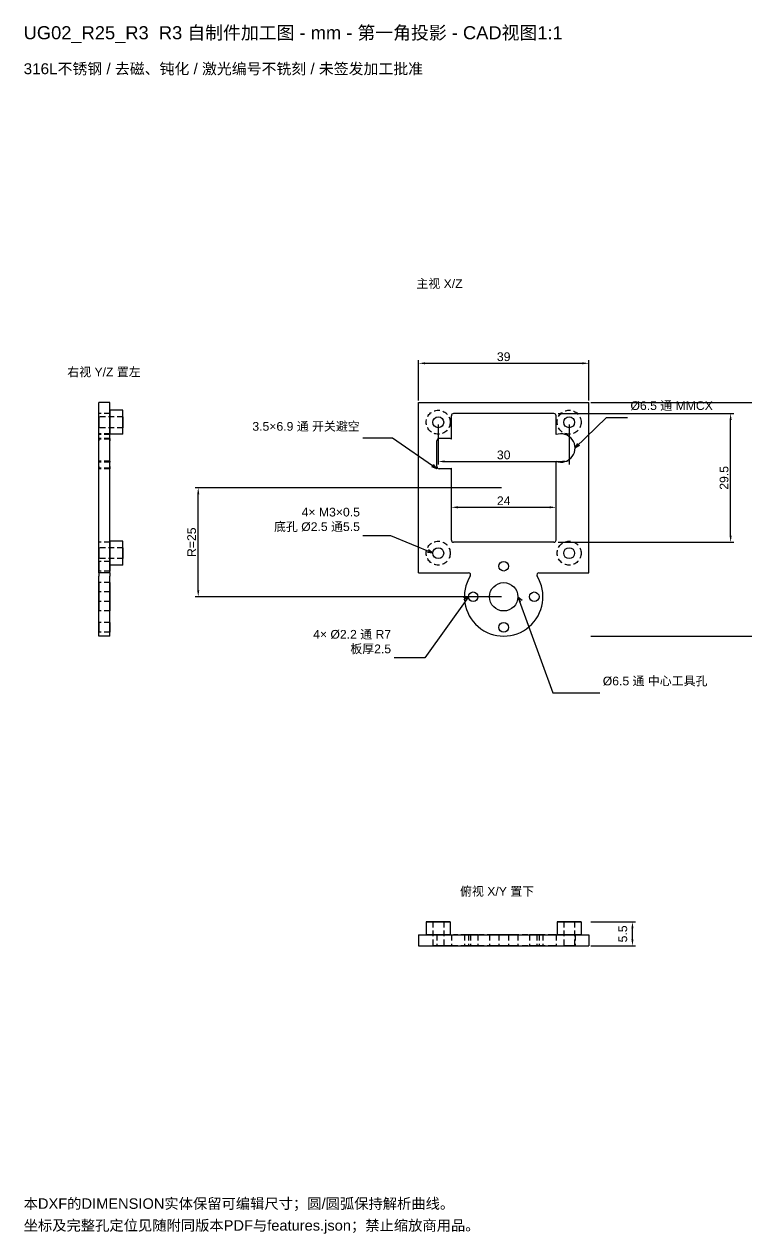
# Model space of a CAD drawing. Header units: millimetres. Extents: x 15 to 293, y 11 to 288.
# Drawn here: x 15.1 to 180.5, y 11.3 to 288.5 of the extents above; entities that cross this region are included whole.
import ezdxf

# ---------------------------------------------------------------- set-up
doc = ezdxf.new("R2010")
doc.units = ezdxf.units.MM
doc.linetypes.add('DASHED_SMALL', pattern=[2, 1.3, -0.7])
for name, color, linetype in [('ANNOTATIONS', 7, 'Continuous'), ('DIMENSIONS', 3, 'Continuous'), ('HIDDEN', 8, 'DASHED_SMALL'), ('VISIBLE', 7, 'Continuous')]:
    doc.layers.add(name, color=color, linetype=linetype)
doc.styles.add('ZZLAB_UNICODE', font='Arial Unicode.ttf')
doc.dimstyles.new('ZZLAB_MM', dxfattribs={"dimtxt": 2, "dimasz": 1.5, "dimexe": 0.7, "dimexo": 0.5, "dimgap": 0.5, "dimtad": 1, "dimdec": 5, "dimtxsty": 'ZZLAB_UNICODE', "dimcen": 2.5, "dimclrd": 3, "dimclre": 3, "dimclrt": 7, "dimazin": 3, "dimtfac": 1, "dimtmove": 0, "dimatfit": 3})

# ---------------------------------------------------------------- blocks, each defined once
blk = doc.blocks.new('_CLOSEDFILLED')
at = {"color": 0, "linetype": 'BYBLOCK'}
blk.add_solid([(-1, 0.16), (0, 0), (-1, -0.16)], dxfattribs=at)
blk = doc.blocks.new('*D9')
at = {"color": 3}
for p, q in [((105.5, 202.25), (105.5, 211.45)), ((107, 210.75), (143, 210.75)), ((144.5, 202.25), (144.5, 211.45))]:
    blk.add_line(p, q, dxfattribs=at)
at = {"layer": 'Defpoints'}
for p in [(105.5, 210.75), (105.5, 201.75), (144.5, 201.75)]:
    blk.add_point(p, dxfattribs=at)
at = {"layer": 'DIMENSIONS', "color": 3, "xscale": 1.5, "yscale": 1.5, "rotation": 180}
blk.add_blockref('_CLOSEDFILLED', (105.5, 210.75), dxfattribs=at)
at = {"layer": 'DIMENSIONS', "color": 3, "xscale": 1.5, "yscale": 1.5}
blk.add_blockref('_CLOSEDFILLED', (144.5, 210.75), dxfattribs=at)
at = {"layer": 'DIMENSIONS', "color": 7, "insert": (125, 212.25), "char_height": 2, "attachment_point": 5, "style": 'ZZLAB_UNICODE', "bg_fill": 3, "box_fill_scale": 1.1, "bg_fill_color": 0}
blk.add_mtext('39', dxfattribs=at)
blk = doc.blocks.new('*D10')
at = {"color": 3}
for p, q in [((145, 201.75), (205.7, 201.75)), ((205, 149.75), (205, 200.25)), ((145, 148.25), (205.7, 148.25))]:
    blk.add_line(p, q, dxfattribs=at)
at = {"layer": 'Defpoints'}
for p in [(144.5, 201.75), (144.5, 148.25), (205, 148.25)]:
    blk.add_point(p, dxfattribs=at)
at = {"layer": 'DIMENSIONS', "color": 3, "xscale": 1.5, "yscale": 1.5}
for p, rotation in [((205, 201.75), 90), ((205, 148.25), 270)]:
    blk.add_blockref('_CLOSEDFILLED', p, dxfattribs=dict(at, rotation=rotation))
at = {"layer": 'DIMENSIONS', "color": 7, "insert": (203.5, 175), "char_height": 2, "attachment_point": 5, "rotation": 90, "style": 'ZZLAB_UNICODE', "bg_fill": 3, "box_fill_scale": 1.1, "bg_fill_color": 0}
blk.add_mtext('53.5', dxfattribs=at)
blk = doc.blocks.new('*D11')
at = {"color": 3}
for p, q in [((110, 196.75), (110, 187.55)), ((140, 196.75), (140, 187.55)), ((111.5, 188.25), (138.5, 188.25))]:
    blk.add_line(p, q, dxfattribs=at)
at = {"layer": 'Defpoints'}
for p in [(110, 197.25), (140, 197.25), (110, 188.25)]:
    blk.add_point(p, dxfattribs=at)
at = {"layer": 'DIMENSIONS', "color": 3, "xscale": 1.5, "yscale": 1.5, "rotation": 180}
blk.add_blockref('_CLOSEDFILLED', (110, 188.25), dxfattribs=at)
at = {"layer": 'DIMENSIONS', "color": 3, "xscale": 1.5, "yscale": 1.5}
blk.add_blockref('_CLOSEDFILLED', (140, 188.25), dxfattribs=at)
at = {"layer": 'DIMENSIONS', "color": 7, "insert": (125, 189.75), "char_height": 2, "attachment_point": 5, "style": 'ZZLAB_UNICODE', "bg_fill": 3, "box_fill_scale": 1.1, "bg_fill_color": 0}
blk.add_mtext('30', dxfattribs=at)
blk = doc.blocks.new('*D12')
at = {"color": 3}
for p, q in [((124.5, 182.25), (54.3, 182.25)), ((55, 158.75), (55, 180.75)), ((124.5, 157.25), (54.3, 157.25))]:
    blk.add_line(p, q, dxfattribs=at)
at = {"layer": 'Defpoints'}
for p in [(125, 182.25), (55, 157.25), (125, 157.25)]:
    blk.add_point(p, dxfattribs=at)
at = {"layer": 'DIMENSIONS', "color": 3, "xscale": 1.5, "yscale": 1.5}
for p, rotation in [((55, 182.25), 90), ((55, 157.25), 270)]:
    blk.add_blockref('_CLOSEDFILLED', p, dxfattribs=dict(at, rotation=rotation))
at = {"layer": 'DIMENSIONS', "color": 7, "insert": (53.5, 169.75), "char_height": 2, "attachment_point": 5, "rotation": 90, "style": 'ZZLAB_UNICODE', "bg_fill": 3, "box_fill_scale": 1.1, "bg_fill_color": 0}
blk.add_mtext('R=25', dxfattribs=at)
blk = doc.blocks.new('*D13')
at = {"color": 3}
for p, q in [((145, 82.75), (155.2, 82.75)), ((154.5, 78.75), (154.5, 81.25)), ((145, 77.25), (155.2, 77.25))]:
    blk.add_line(p, q, dxfattribs=at)
at = {"layer": 'Defpoints'}
for p in [(144.5, 82.75), (144.5, 77.25)]:
    blk.add_point(p, dxfattribs=at)
at = {"layer": 'DIMENSIONS', "color": 3, "xscale": 1.5, "yscale": 1.5}
for p, rotation in [((154.5, 82.75), 90), ((154.5, 77.25), 270)]:
    blk.add_blockref('_CLOSEDFILLED', p, dxfattribs=dict(at, rotation=rotation))
at = {"layer": 'DIMENSIONS', "color": 7, "insert": (152.3, 80), "char_height": 2, "attachment_point": 5, "rotation": 90, "style": 'ZZLAB_UNICODE', "bg_fill": 3, "box_fill_scale": 1.1, "bg_fill_color": 0}
blk.add_mtext('5.5', dxfattribs=at)
at = {"layer": 'Defpoints'}
blk.add_point((154.5, 77.25), dxfattribs=at)
blk = doc.blocks.new('*D14')
at = {"color": 3}
for p, q in [((113, 170.25), (113, 178.45)), ((114.5, 177.75), (135.5, 177.75)), ((137, 170.25), (137, 178.45))]:
    blk.add_line(p, q, dxfattribs=at)
at = {"layer": 'Defpoints'}
for p in [(113, 177.75), (113, 169.75), (137, 169.75)]:
    blk.add_point(p, dxfattribs=at)
at = {"layer": 'DIMENSIONS', "color": 3, "xscale": 1.5, "yscale": 1.5, "rotation": 180}
blk.add_blockref('_CLOSEDFILLED', (113, 177.75), dxfattribs=at)
at = {"layer": 'DIMENSIONS', "color": 3, "xscale": 1.5, "yscale": 1.5}
blk.add_blockref('_CLOSEDFILLED', (137, 177.75), dxfattribs=at)
at = {"layer": 'DIMENSIONS', "color": 7, "insert": (125, 179.25), "char_height": 2, "attachment_point": 5, "style": 'ZZLAB_UNICODE', "bg_fill": 3, "box_fill_scale": 1.1, "bg_fill_color": 0}
blk.add_mtext('24', dxfattribs=at)
blk = doc.blocks.new('*D15')
at = {"color": 3}
for p, q in [((137.5, 199.25), (177.7, 199.25)), ((177, 171.25), (177, 197.75)), ((137.5, 169.75), (177.7, 169.75))]:
    blk.add_line(p, q, dxfattribs=at)
at = {"layer": 'Defpoints'}
for p in [(137, 199.25), (137, 169.75), (177, 169.75)]:
    blk.add_point(p, dxfattribs=at)
at = {"layer": 'DIMENSIONS', "color": 3, "xscale": 1.5, "yscale": 1.5}
for p, rotation in [((177, 199.25), 90), ((177, 169.75), 270)]:
    blk.add_blockref('_CLOSEDFILLED', p, dxfattribs=dict(at, rotation=rotation))
at = {"layer": 'DIMENSIONS', "color": 7, "insert": (175.5, 184.5), "char_height": 2, "attachment_point": 5, "rotation": 90, "style": 'ZZLAB_UNICODE', "bg_fill": 3, "box_fill_scale": 1.1, "bg_fill_color": 0}
blk.add_mtext('29.5', dxfattribs=at)

msp = doc.modelspace()

# ---------------------------------------------------------------- linework, layer by layer
at = {"layer": 'ANNOTATIONS'}
for q in [(129.233895, 156.498891), (128.765373, 156.124074)]:
    msp.add_line((128.25, 157.248525), q, dxfattribs=at)
at = {"layer": 'HIDDEN'}
for p, q in [((34.75, 199.25), (32.25, 199.25)), ((32.25, 194.408186), (32.25, 198.75)), ((32.25, 193.4), (32.25, 198.75)), ((37.75, 198.5), (32.25, 198.5)), ((34.75, 194.408186), (34.75, 198.75)), ((34.75, 193.4), (34.75, 198.75)), ((37.75, 196), (32.25, 196)), ((34.75, 194.6), (32.25, 194.6)), ((34.75, 194.408186), (32.25, 194.408186)), ((34.75, 193.5), (32.25, 193.5)), ((34.75, 193.4), (32.25, 193.4)), ((32.25, 187.1), (32.25, 193)), ((34.75, 187.1), (34.75, 193)), ((34.75, 188.291814), (32.25, 188.291814)), ((32.25, 170.25), (32.25, 188.291814)), ((34.75, 188.1), (32.25, 188.1)), ((34.75, 186.7), (32.25, 186.7)), ((32.25, 170.25), (32.25, 186.7)), ((34.75, 186.6), (32.25, 186.6)), ((34.75, 170.25), (34.75, 188.291814)), ((34.75, 170.25), (34.75, 186.7)), ((34.75, 169.75), (32.25, 169.75)), ((37.75, 168.5), (32.25, 168.5)), ((37.75, 166), (32.25, 166)), ((34.75, 165.35), (32.25, 165.35)), ((34.75, 163.15), (32.25, 163.15)), ((34.75, 160.5), (32.25, 160.5)), ((34.75, 158.35), (32.25, 158.35)), ((34.75, 156.15), (32.25, 156.15)), ((34.75, 154), (32.25, 154)), ((34.75, 151.35), (32.25, 151.35)), ((34.75, 149.15), (32.25, 149.15)), ((108.75, 82.75), (108.75, 77.25)), ((111.25, 82.75), (111.25, 77.25)), ((138.75, 82.75), (138.75, 77.25)), ((141.25, 82.75), (141.25, 77.25)), ((105.5, 79.75), (116.922253, 79.75)), ((109.7, 79.75), (109.7, 77.25)), ((112.7, 79.75), (110.2, 79.75)), ((113, 79.75), (113, 77.25)), ((136.5, 79.75), (113.5, 79.75)), ((116, 79.75), (116, 77.25)), ((116.9, 79.75), (116.9, 77.25)), ((117.422253, 79.75), (117.422253, 77.25)), ((119.1, 79.75), (119.1, 77.25)), ((121.75, 79.75), (121.75, 77.25)), ((123.9, 79.75), (123.9, 77.25)), ((126.1, 79.75), (126.1, 77.25)), ((128.25, 79.75), (128.25, 77.25)), ((130.9, 79.75), (130.9, 77.25)), ((132.577747, 79.75), (132.577747, 77.25)), ((133.077747, 79.75), (144.5, 79.75)), ((133.1, 79.75), (133.1, 77.25)), ((134, 79.75), (134, 77.25)), ((137, 79.75), (137, 77.25)), ((141.35, 79.75), (141.35, 77.25)), ((105.5, 77.25), (116.922253, 77.25)), ((112.7, 77.25), (110.2, 77.25)), ((136.5, 77.25), (113.5, 77.25)), ((133.077747, 77.25), (144.5, 77.25))]:
    msp.add_line(p, q, dxfattribs=at)
for points in [[(34.75, 200), (34.75, 199.931052), (34.75, 199.727664), (34.75, 199.400037), (34.75, 198.964597), (34.75, 198.44318), (34.75, 197.861933), (34.75, 197.25), (34.75, 196.638067), (34.75, 196.05682), (34.75, 195.535403), (34.75, 195.099963), (34.75, 194.772336), (34.75, 194.568948), (34.75, 194.5)], [(32.25, 198.75), (32.25, 198.805982), (32.25, 198.86126), (32.25, 198.91514), (32.25, 198.966942), (32.25, 199.016016), (32.25, 199.061745), (32.25, 199.103553), (32.25, 199.140916), (32.25, 199.173362), (32.25, 199.200484), (32.25, 199.221942), (32.25, 199.237464), (32.25, 199.246856), (32.25, 199.25)], [(32.25, 198.5), (32.25, 198.46866), (32.25, 198.376211), (32.25, 198.227289), (32.25, 198.029362), (32.25, 197.792355), (32.25, 197.528151), (32.25, 197.25), (32.25, 196.971849), (32.25, 196.707645), (32.25, 196.470638), (32.25, 196.272711), (32.25, 196.123789), (32.25, 196.03134), (32.25, 196)], [(34.75, 198.75), (34.75, 198.805982), (34.75, 198.86126), (34.75, 198.91514), (34.75, 198.966942), (34.75, 199.016016), (34.75, 199.061745), (34.75, 199.103553), (34.75, 199.140916), (34.75, 199.173362), (34.75, 199.200484), (34.75, 199.221942), (34.75, 199.237464), (34.75, 199.246856), (34.75, 199.25)], [(37.75, 198.5), (37.75, 198.46866), (37.75, 198.376211), (37.75, 198.227289), (37.75, 198.029362), (37.75, 197.792355), (37.75, 197.528151), (37.75, 197.25), (37.75, 196.971849), (37.75, 196.707645), (37.75, 196.470638), (37.75, 196.272711), (37.75, 196.123789), (37.75, 196.03134), (37.75, 196)], [(32.25, 188.1), (32.25, 188.181484), (32.25, 188.421851), (32.25, 188.809048), (32.25, 189.323658), (32.25, 189.939878), (32.25, 190.626807), (32.25, 191.35), (32.25, 192.073193), (32.25, 192.760122), (32.25, 193.376342), (32.25, 193.890952), (32.25, 194.278149), (32.25, 194.518516), (32.25, 194.6)], [(32.25, 194.6), (32.25, 194.599012), (32.25, 194.596047), (32.25, 194.591108), (32.25, 194.584198), (32.25, 194.575321), (32.25, 194.564482), (32.25, 194.551687), (32.25, 194.536946), (32.25, 194.520266), (32.25, 194.501657), (32.25, 194.481132), (32.25, 194.458703), (32.25, 194.434382), (32.25, 194.408186)], [(34.75, 188.1), (34.75, 188.181484), (34.75, 188.421851), (34.75, 188.809048), (34.75, 189.323658), (34.75, 189.939878), (34.75, 190.626807), (34.75, 191.35), (34.75, 192.073193), (34.75, 192.760122), (34.75, 193.376342), (34.75, 193.890952), (34.75, 194.278149), (34.75, 194.518516), (34.75, 194.6)], [(34.75, 194.6), (34.75, 194.599012), (34.75, 194.596047), (34.75, 194.591108), (34.75, 194.584198), (34.75, 194.575321), (34.75, 194.564482), (34.75, 194.551687), (34.75, 194.536946), (34.75, 194.520266), (34.75, 194.501657), (34.75, 194.481132), (34.75, 194.458703), (34.75, 194.434382), (34.75, 194.408186)], [(32.25, 193.4), (32.25, 193.413362), (32.25, 193.425851), (32.25, 193.43744), (32.25, 193.448105), (32.25, 193.457824), (32.25, 193.466576), (32.25, 193.474342), (32.25, 193.481106), (32.25, 193.486853), (32.25, 193.491573), (32.25, 193.495254), (32.25, 193.497889), (32.25, 193.499472), (32.25, 193.5)], [(32.25, 193.5), (32.25, 193.496856), (32.25, 193.487464), (32.25, 193.471942), (32.25, 193.450484), (32.25, 193.423362), (32.25, 193.390916), (32.25, 193.353553), (32.25, 193.311745), (32.25, 193.266016), (32.25, 193.216942), (32.25, 193.16514), (32.25, 193.11126), (32.25, 193.055982), (32.25, 193)], [(34.75, 193.5), (34.75, 193.496856), (34.75, 193.487464), (34.75, 193.471942), (34.75, 193.450484), (34.75, 193.423362), (34.75, 193.390916), (34.75, 193.353553), (34.75, 193.311745), (34.75, 193.266016), (34.75, 193.216942), (34.75, 193.16514), (34.75, 193.11126), (34.75, 193.055982), (34.75, 193)], [(34.75, 193.4), (34.75, 193.413362), (34.75, 193.425851), (34.75, 193.43744), (34.75, 193.448105), (34.75, 193.457824), (34.75, 193.466576), (34.75, 193.474342), (34.75, 193.481106), (34.75, 193.486853), (34.75, 193.491573), (34.75, 193.495254), (34.75, 193.497889), (34.75, 193.499472), (34.75, 193.5)], [(32.25, 188.291814), (32.25, 188.265618), (32.25, 188.241297), (32.25, 188.218868), (32.25, 188.198343), (32.25, 188.179734), (32.25, 188.163054), (32.25, 188.148313), (32.25, 188.135518), (32.25, 188.124679), (32.25, 188.115802), (32.25, 188.108892), (32.25, 188.103953), (32.25, 188.100988), (32.25, 188.1)], [(32.25, 187.1), (32.25, 187.044018), (32.25, 186.98874), (32.25, 186.93486), (32.25, 186.883058), (32.25, 186.833984), (32.25, 186.788255), (32.25, 186.746447), (32.25, 186.709084), (32.25, 186.676638), (32.25, 186.649516), (32.25, 186.628058), (32.25, 186.612536), (32.25, 186.603144), (32.25, 186.6)], [(32.25, 186.6), (32.25, 186.600528), (32.25, 186.602111), (32.25, 186.604746), (32.25, 186.608427), (32.25, 186.613147), (32.25, 186.618894), (32.25, 186.625658), (32.25, 186.633424), (32.25, 186.642176), (32.25, 186.651895), (32.25, 186.66256), (32.25, 186.674149), (32.25, 186.686638), (32.25, 186.7)], [(34.75, 188.291814), (34.75, 188.265618), (34.75, 188.241297), (34.75, 188.218868), (34.75, 188.198343), (34.75, 188.179734), (34.75, 188.163054), (34.75, 188.148313), (34.75, 188.135518), (34.75, 188.124679), (34.75, 188.115802), (34.75, 188.108892), (34.75, 188.103953), (34.75, 188.100988), (34.75, 188.1)], [(34.75, 187.1), (34.75, 187.044018), (34.75, 186.98874), (34.75, 186.93486), (34.75, 186.883058), (34.75, 186.833984), (34.75, 186.788255), (34.75, 186.746447), (34.75, 186.709084), (34.75, 186.676638), (34.75, 186.649516), (34.75, 186.628058), (34.75, 186.612536), (34.75, 186.603144), (34.75, 186.6)], [(34.75, 186.6), (34.75, 186.600528), (34.75, 186.602111), (34.75, 186.604746), (34.75, 186.608427), (34.75, 186.613147), (34.75, 186.618894), (34.75, 186.625658), (34.75, 186.633424), (34.75, 186.642176), (34.75, 186.651895), (34.75, 186.66256), (34.75, 186.674149), (34.75, 186.686638), (34.75, 186.7)], [(32.25, 169.75), (32.25, 169.753144), (32.25, 169.762536), (32.25, 169.778058), (32.25, 169.799516), (32.25, 169.826638), (32.25, 169.859084), (32.25, 169.896447), (32.25, 169.938255), (32.25, 169.983984), (32.25, 170.033058), (32.25, 170.08486), (32.25, 170.13874), (32.25, 170.194018), (32.25, 170.25)], [(34.75, 169.75), (34.75, 169.753144), (34.75, 169.762536), (34.75, 169.778058), (34.75, 169.799516), (34.75, 169.826638), (34.75, 169.859084), (34.75, 169.896447), (34.75, 169.938255), (34.75, 169.983984), (34.75, 170.033058), (34.75, 170.08486), (34.75, 170.13874), (34.75, 170.194018), (34.75, 170.25)], [(34.75, 170), (34.75, 169.931052), (34.75, 169.727664), (34.75, 169.400037), (34.75, 168.964597), (34.75, 168.44318), (34.75, 167.861933), (34.75, 167.25), (34.75, 166.638067), (34.75, 166.05682), (34.75, 165.535403), (34.75, 165.099963), (34.75, 164.772336), (34.75, 164.568948), (34.75, 164.5)], [(32.25, 168.5), (32.25, 168.46866), (32.25, 168.376211), (32.25, 168.227289), (32.25, 168.029362), (32.25, 167.792355), (32.25, 167.528151), (32.25, 167.25), (32.25, 166.971849), (32.25, 166.707645), (32.25, 166.470638), (32.25, 166.272711), (32.25, 166.123789), (32.25, 166.03134), (32.25, 166)], [(37.75, 168.5), (37.75, 168.46866), (37.75, 168.376211), (37.75, 168.227289), (37.75, 168.029362), (37.75, 167.792355), (37.75, 167.528151), (37.75, 167.25), (37.75, 166.971849), (37.75, 166.707645), (37.75, 166.470638), (37.75, 166.272711), (37.75, 166.123789), (37.75, 166.03134), (37.75, 166)], [(32.25, 165.35), (32.25, 165.322421), (32.25, 165.241066), (32.25, 165.110015), (32.25, 164.935839), (32.25, 164.727272), (32.25, 164.494773), (32.25, 164.25), (32.25, 164.005227), (32.25, 163.772728), (32.25, 163.564161), (32.25, 163.389985), (32.25, 163.258934), (32.25, 163.177579), (32.25, 163.15)], [(34.75, 165.35), (34.75, 165.322421), (34.75, 165.241066), (34.75, 165.110015), (34.75, 164.935839), (34.75, 164.727272), (34.75, 164.494773), (34.75, 164.25), (34.75, 164.005227), (34.75, 163.772728), (34.75, 163.564161), (34.75, 163.389985), (34.75, 163.258934), (34.75, 163.177579), (34.75, 163.15)], [(32.25, 160.5), (32.25, 160.418516), (32.25, 160.178149), (32.25, 159.790952), (32.25, 159.276342), (32.25, 158.660122), (32.25, 157.973193), (32.25, 157.25), (32.25, 156.526807), (32.25, 155.839878), (32.25, 155.223658), (32.25, 154.709048), (32.25, 154.321851), (32.25, 154.081484), (32.25, 154)], [(32.25, 158.35), (32.25, 158.322421), (32.25, 158.241066), (32.25, 158.110015), (32.25, 157.935839), (32.25, 157.727272), (32.25, 157.494773), (32.25, 157.25), (32.25, 157.005227), (32.25, 156.772728), (32.25, 156.564161), (32.25, 156.389985), (32.25, 156.258934), (32.25, 156.177579), (32.25, 156.15)], [(34.75, 160.5), (34.75, 160.418516), (34.75, 160.178149), (34.75, 159.790952), (34.75, 159.276342), (34.75, 158.660122), (34.75, 157.973193), (34.75, 157.25), (34.75, 156.526807), (34.75, 155.839878), (34.75, 155.223658), (34.75, 154.709048), (34.75, 154.321851), (34.75, 154.081484), (34.75, 154)], [(34.75, 158.35), (34.75, 158.322421), (34.75, 158.241066), (34.75, 158.110015), (34.75, 157.935839), (34.75, 157.727272), (34.75, 157.494773), (34.75, 157.25), (34.75, 157.005227), (34.75, 156.772728), (34.75, 156.564161), (34.75, 156.389985), (34.75, 156.258934), (34.75, 156.177579), (34.75, 156.15)], [(32.25, 151.35), (32.25, 151.322421), (32.25, 151.241066), (32.25, 151.110015), (32.25, 150.935839), (32.25, 150.727272), (32.25, 150.494773), (32.25, 150.25), (32.25, 150.005227), (32.25, 149.772728), (32.25, 149.564161), (32.25, 149.389985), (32.25, 149.258934), (32.25, 149.177579), (32.25, 149.15)], [(34.75, 151.35), (34.75, 151.322421), (34.75, 151.241066), (34.75, 151.110015), (34.75, 150.935839), (34.75, 150.727272), (34.75, 150.494773), (34.75, 150.25), (34.75, 150.005227), (34.75, 149.772728), (34.75, 149.564161), (34.75, 149.389985), (34.75, 149.258934), (34.75, 149.177579), (34.75, 149.15)], [(107.25, 82.75), (107.318948, 82.75), (107.522336, 82.75), (107.849963, 82.75), (108.285403, 82.75), (108.80682, 82.75), (109.388067, 82.75), (110, 82.75), (110.611933, 82.75), (111.19318, 82.75), (111.714597, 82.75), (112.150037, 82.75), (112.477664, 82.75), (112.681052, 82.75), (112.75, 82.75)], [(110, 82.75), (109.860044, 82.75), (109.721849, 82.75), (109.587151, 82.75), (109.457645, 82.75), (109.33496, 82.75), (109.220638, 82.75), (109.116117, 82.75), (109.022711, 82.75), (108.941595, 82.75), (108.873789, 82.75), (108.820146, 82.75), (108.78134, 82.75), (108.75786, 82.75), (108.75, 82.75)], [(108.75, 82.75), (108.78134, 82.75), (108.873789, 82.75), (109.022711, 82.75), (109.220638, 82.75), (109.457645, 82.75), (109.721849, 82.75), (110, 82.75), (110.278151, 82.75), (110.542355, 82.75), (110.779362, 82.75), (110.977289, 82.75), (111.126211, 82.75), (111.21866, 82.75), (111.25, 82.75)], [(111.25, 82.75), (111.24214, 82.75), (111.21866, 82.75), (111.179854, 82.75), (111.126211, 82.75), (111.058405, 82.75), (110.977289, 82.75), (110.883883, 82.75), (110.779362, 82.75), (110.66504, 82.75), (110.542355, 82.75), (110.412849, 82.75), (110.278151, 82.75), (110.139956, 82.75), (110, 82.75)], [(137.25, 82.75), (137.318948, 82.75), (137.522336, 82.75), (137.849963, 82.75), (138.285403, 82.75), (138.80682, 82.75), (139.388067, 82.75), (140, 82.75), (140.611933, 82.75), (141.19318, 82.75), (141.714597, 82.75), (142.150037, 82.75), (142.477664, 82.75), (142.681052, 82.75), (142.75, 82.75)], [(140, 82.75), (139.860044, 82.75), (139.721849, 82.75), (139.587151, 82.75), (139.457645, 82.75), (139.33496, 82.75), (139.220638, 82.75), (139.116117, 82.75), (139.022711, 82.75), (138.941595, 82.75), (138.873789, 82.75), (138.820146, 82.75), (138.78134, 82.75), (138.75786, 82.75), (138.75, 82.75)], [(138.75, 82.75), (138.78134, 82.75), (138.873789, 82.75), (139.022711, 82.75), (139.220638, 82.75), (139.457645, 82.75), (139.721849, 82.75), (140, 82.75), (140.278151, 82.75), (140.542355, 82.75), (140.779362, 82.75), (140.977289, 82.75), (141.126211, 82.75), (141.21866, 82.75), (141.25, 82.75)], [(141.25, 82.75), (141.24214, 82.75), (141.21866, 82.75), (141.179854, 82.75), (141.126211, 82.75), (141.058405, 82.75), (140.977289, 82.75), (140.883883, 82.75), (140.779362, 82.75), (140.66504, 82.75), (140.542355, 82.75), (140.412849, 82.75), (140.278151, 82.75), (140.139956, 82.75), (140, 82.75)], [(110, 79.75), (109.692098, 79.75), (109.388067, 79.75), (109.091733, 79.75), (108.80682, 79.75), (108.536912, 79.75), (108.285403, 79.75), (108.055456, 79.75), (107.849963, 79.75), (107.671508, 79.75), (107.522336, 79.75), (107.404321, 79.75), (107.318948, 79.75), (107.267291, 79.75), (107.25, 79.75)], [(107.25, 79.75), (107.318948, 79.75), (107.522336, 79.75), (107.849963, 79.75), (108.285403, 79.75), (108.80682, 79.75), (109.388067, 79.75), (110, 79.75), (110.611933, 79.75), (111.19318, 79.75), (111.714597, 79.75), (112.150037, 79.75), (112.477664, 79.75), (112.681052, 79.75), (112.75, 79.75)], [(109.7, 79.75), (109.703144, 79.75), (109.712536, 79.75), (109.728058, 79.75), (109.749516, 79.75), (109.776638, 79.75), (109.809084, 79.75), (109.846447, 79.75), (109.888255, 79.75), (109.933984, 79.75), (109.983058, 79.75), (110.03486, 79.75), (110.08874, 79.75), (110.144018, 79.75), (110.2, 79.75)], [(112.75, 79.75), (112.732709, 79.75), (112.681052, 79.75), (112.595679, 79.75), (112.477664, 79.75), (112.328492, 79.75), (112.150037, 79.75), (111.944544, 79.75), (111.714597, 79.75), (111.463088, 79.75), (111.19318, 79.75), (110.908267, 79.75), (110.611933, 79.75), (110.307902, 79.75), (110, 79.75)], [(112.7, 79.75), (112.722974, 79.75), (112.7459, 79.75), (112.768728, 79.75), (112.791412, 79.75), (112.813902, 79.75), (112.836152, 79.75), (112.858114, 79.75), (112.879742, 79.75), (112.90099, 79.75), (112.921814, 79.75), (112.94217, 79.75), (112.962014, 79.75), (112.981304, 79.75), (113, 79.75)], [(113, 79.75), (113.003144, 79.75), (113.012536, 79.75), (113.028058, 79.75), (113.049516, 79.75), (113.076638, 79.75), (113.109084, 79.75), (113.146447, 79.75), (113.188255, 79.75), (113.233984, 79.75), (113.283058, 79.75), (113.33486, 79.75), (113.38874, 79.75), (113.444018, 79.75), (113.5, 79.75)], [(117.347397, 79.75), (117.165911, 79.75), (116.996701, 79.75), (116.840034, 79.75), (116.696156, 79.75), (116.565291, 79.75), (116.447644, 79.75), (116.343401, 79.75), (116.252724, 79.75), (116.175755, 79.75), (116.112616, 79.75), (116.063404, 79.75), (116.028198, 79.75), (116.007052, 79.75), (116, 79.75)], [(116, 79.75), (116.225649, 79.75), (116.89128, 79.75), (117.963517, 79.75), (119.388592, 79.75), (121.095046, 79.75), (122.997312, 79.75), (125, 79.75), (127.002688, 79.75), (128.904954, 79.75), (130.611408, 79.75), (132.036483, 79.75), (133.10872, 79.75), (133.774351, 79.75), (134, 79.75)], [(118, 79.75), (117.876839, 79.75), (117.755227, 79.75), (117.636693, 79.75), (117.522728, 79.75), (117.414765, 79.75), (117.314161, 79.75), (117.222183, 79.75), (117.139985, 79.75), (117.068603, 79.75), (117.008934, 79.75), (116.961728, 79.75), (116.927579, 79.75), (116.906917, 79.75), (116.9, 79.75)], [(116.9, 79.75), (116.927579, 79.75), (117.008934, 79.75), (117.139985, 79.75), (117.314161, 79.75), (117.522728, 79.75), (117.755227, 79.75), (118, 79.75), (118.244773, 79.75), (118.477272, 79.75), (118.685839, 79.75), (118.860015, 79.75), (118.991066, 79.75), (119.072421, 79.75), (119.1, 79.75)], [(116.922253, 79.75), (116.978235, 79.75), (117.033513, 79.75), (117.087392, 79.75), (117.139195, 79.75), (117.188269, 79.75), (117.233998, 79.75), (117.275806, 79.75), (117.313169, 79.75), (117.345615, 79.75), (117.372737, 79.75), (117.394194, 79.75), (117.409717, 79.75), (117.419109, 79.75), (117.422253, 79.75)], [(117.422253, 79.75), (117.421861, 79.75), (117.420686, 79.75), (117.41873, 79.75), (117.415996, 79.75), (117.412489, 79.75), (117.408213, 79.75), (117.403175, 79.75), (117.397384, 79.75), (117.390848, 79.75), (117.383577, 79.75), (117.375584, 79.75), (117.36688, 79.75), (117.35748, 79.75), (117.347397, 79.75)], [(119.1, 79.75), (119.093083, 79.75), (119.072421, 79.75), (119.038272, 79.75), (118.991066, 79.75), (118.931397, 79.75), (118.860015, 79.75), (118.777817, 79.75), (118.685839, 79.75), (118.585235, 79.75), (118.477272, 79.75), (118.363307, 79.75), (118.244773, 79.75), (118.123161, 79.75), (118, 79.75)], [(125, 79.75), (124.636115, 79.75), (124.276807, 79.75), (123.926593, 79.75), (123.589878, 79.75), (123.270896, 79.75), (122.973658, 79.75), (122.701903, 79.75), (122.459048, 79.75), (122.248146, 79.75), (122.071851, 79.75), (121.932379, 79.75), (121.831484, 79.75), (121.770435, 79.75), (121.75, 79.75)], [(121.75, 79.75), (121.831484, 79.75), (122.071851, 79.75), (122.459048, 79.75), (122.973658, 79.75), (123.589878, 79.75), (124.276807, 79.75), (125, 79.75), (125.723193, 79.75), (126.410122, 79.75), (127.026342, 79.75), (127.540952, 79.75), (127.928149, 79.75), (128.168516, 79.75), (128.25, 79.75)], [(125, 79.75), (124.876839, 79.75), (124.755227, 79.75), (124.636693, 79.75), (124.522728, 79.75), (124.414765, 79.75), (124.314161, 79.75), (124.222183, 79.75), (124.139985, 79.75), (124.068603, 79.75), (124.008934, 79.75), (123.961728, 79.75), (123.927579, 79.75), (123.906917, 79.75), (123.9, 79.75)], [(123.9, 79.75), (123.927579, 79.75), (124.008934, 79.75), (124.139985, 79.75), (124.314161, 79.75), (124.522728, 79.75), (124.755227, 79.75), (125, 79.75), (125.244773, 79.75), (125.477272, 79.75), (125.685839, 79.75), (125.860015, 79.75), (125.991066, 79.75), (126.072421, 79.75), (126.1, 79.75)], [(126.1, 79.75), (126.093083, 79.75), (126.072421, 79.75), (126.038272, 79.75), (125.991066, 79.75), (125.931397, 79.75), (125.860015, 79.75), (125.777817, 79.75), (125.685839, 79.75), (125.585235, 79.75), (125.477272, 79.75), (125.363307, 79.75), (125.244773, 79.75), (125.123161, 79.75), (125, 79.75)], [(128.25, 79.75), (128.229565, 79.75), (128.168516, 79.75), (128.067621, 79.75), (127.928149, 79.75), (127.751854, 79.75), (127.540952, 79.75), (127.298097, 79.75), (127.026342, 79.75), (126.729104, 79.75), (126.410122, 79.75), (126.073407, 79.75), (125.723193, 79.75), (125.363885, 79.75), (125, 79.75)], [(132, 79.75), (131.876839, 79.75), (131.755227, 79.75), (131.636693, 79.75), (131.522728, 79.75), (131.414765, 79.75), (131.314161, 79.75), (131.222183, 79.75), (131.139985, 79.75), (131.068603, 79.75), (131.008934, 79.75), (130.961728, 79.75), (130.927579, 79.75), (130.906917, 79.75), (130.9, 79.75)], [(130.9, 79.75), (130.927579, 79.75), (131.008934, 79.75), (131.139985, 79.75), (131.314161, 79.75), (131.522728, 79.75), (131.755227, 79.75), (132, 79.75), (132.244773, 79.75), (132.477272, 79.75), (132.685839, 79.75), (132.860015, 79.75), (132.991066, 79.75), (133.072421, 79.75), (133.1, 79.75)], [(133.1, 79.75), (133.093083, 79.75), (133.072421, 79.75), (133.038272, 79.75), (132.991066, 79.75), (132.931397, 79.75), (132.860015, 79.75), (132.777817, 79.75), (132.685839, 79.75), (132.585235, 79.75), (132.477272, 79.75), (132.363307, 79.75), (132.244773, 79.75), (132.123161, 79.75), (132, 79.75)], [(133.077747, 79.75), (133.021765, 79.75), (132.966487, 79.75), (132.912608, 79.75), (132.860805, 79.75), (132.811731, 79.75), (132.766002, 79.75), (132.724194, 79.75), (132.686831, 79.75), (132.654385, 79.75), (132.627263, 79.75), (132.605806, 79.75), (132.590283, 79.75), (132.580891, 79.75), (132.577747, 79.75)], [(132.577747, 79.75), (132.578139, 79.75), (132.579314, 79.75), (132.58127, 79.75), (132.584004, 79.75), (132.587511, 79.75), (132.591787, 79.75), (132.596825, 79.75), (132.602616, 79.75), (132.609152, 79.75), (132.616423, 79.75), (132.624416, 79.75), (132.63312, 79.75), (132.64252, 79.75), (132.652603, 79.75)], [(134, 79.75), (133.992948, 79.75), (133.971802, 79.75), (133.936596, 79.75), (133.887384, 79.75), (133.824245, 79.75), (133.747276, 79.75), (133.656599, 79.75), (133.552356, 79.75), (133.434709, 79.75), (133.303844, 79.75), (133.159966, 79.75), (133.003299, 79.75), (132.834089, 79.75), (132.652603, 79.75)], [(137, 79.75), (136.996856, 79.75), (136.987464, 79.75), (136.971942, 79.75), (136.950484, 79.75), (136.923362, 79.75), (136.890916, 79.75), (136.853553, 79.75), (136.811745, 79.75), (136.766016, 79.75), (136.716942, 79.75), (136.66514, 79.75), (136.61126, 79.75), (136.555982, 79.75), (136.5, 79.75)], [(137, 79.75), (137.427532, 79.75), (137.867641, 79.75), (138.312096, 79.75), (138.752584, 79.75), (139.180867, 79.75), (139.588935, 79.75), (139.969158, 79.75), (140.314422, 79.75), (140.618273, 79.75), (140.875026, 79.75), (141.07988, 79.75), (141.229004, 79.75), (141.319609, 79.75), (141.35, 79.75)], [(140, 79.75), (139.692098, 79.75), (139.388067, 79.75), (139.091733, 79.75), (138.80682, 79.75), (138.536912, 79.75), (138.285403, 79.75), (138.055456, 79.75), (137.849963, 79.75), (137.671508, 79.75), (137.522336, 79.75), (137.404321, 79.75), (137.318948, 79.75), (137.267291, 79.75), (137.25, 79.75)], [(137.25, 79.75), (137.318948, 79.75), (137.522336, 79.75), (137.849963, 79.75), (138.285403, 79.75), (138.80682, 79.75), (139.388067, 79.75), (140, 79.75), (140.611933, 79.75), (141.19318, 79.75), (141.714597, 79.75), (142.150037, 79.75), (142.477664, 79.75), (142.681052, 79.75), (142.75, 79.75)], [(142.75, 79.75), (142.732709, 79.75), (142.681052, 79.75), (142.595679, 79.75), (142.477664, 79.75), (142.328492, 79.75), (142.150037, 79.75), (141.944544, 79.75), (141.714597, 79.75), (141.463088, 79.75), (141.19318, 79.75), (140.908267, 79.75), (140.611933, 79.75), (140.307902, 79.75), (140, 79.75)], [(110, 77.25), (109.860044, 77.25), (109.721849, 77.25), (109.587151, 77.25), (109.457645, 77.25), (109.33496, 77.25), (109.220638, 77.25), (109.116117, 77.25), (109.022711, 77.25), (108.941595, 77.25), (108.873789, 77.25), (108.820146, 77.25), (108.78134, 77.25), (108.75786, 77.25), (108.75, 77.25)], [(108.75, 77.25), (108.78134, 77.25), (108.873789, 77.25), (109.022711, 77.25), (109.220638, 77.25), (109.457645, 77.25), (109.721849, 77.25), (110, 77.25), (110.278151, 77.25), (110.542355, 77.25), (110.779362, 77.25), (110.977289, 77.25), (111.126211, 77.25), (111.21866, 77.25), (111.25, 77.25)], [(110.2, 77.25), (110.144018, 77.25), (110.08874, 77.25), (110.03486, 77.25), (109.983058, 77.25), (109.933984, 77.25), (109.888255, 77.25), (109.846447, 77.25), (109.809084, 77.25), (109.776638, 77.25), (109.749516, 77.25), (109.728058, 77.25), (109.712536, 77.25), (109.703144, 77.25), (109.7, 77.25)], [(111.25, 77.25), (111.24214, 77.25), (111.21866, 77.25), (111.179854, 77.25), (111.126211, 77.25), (111.058405, 77.25), (110.977289, 77.25), (110.883883, 77.25), (110.779362, 77.25), (110.66504, 77.25), (110.542355, 77.25), (110.412849, 77.25), (110.278151, 77.25), (110.139956, 77.25), (110, 77.25)], [(113, 77.25), (112.981304, 77.25), (112.962014, 77.25), (112.94217, 77.25), (112.921814, 77.25), (112.90099, 77.25), (112.879742, 77.25), (112.858114, 77.25), (112.836152, 77.25), (112.813902, 77.25), (112.791412, 77.25), (112.768728, 77.25), (112.7459, 77.25), (112.722974, 77.25), (112.7, 77.25)], [(113.5, 77.25), (113.444018, 77.25), (113.38874, 77.25), (113.33486, 77.25), (113.283058, 77.25), (113.233984, 77.25), (113.188255, 77.25), (113.146447, 77.25), (113.109084, 77.25), (113.076638, 77.25), (113.049516, 77.25), (113.028058, 77.25), (113.012536, 77.25), (113.003144, 77.25), (113, 77.25)], [(117.347397, 77.25), (117.165911, 77.25), (116.996701, 77.25), (116.840034, 77.25), (116.696156, 77.25), (116.565291, 77.25), (116.447644, 77.25), (116.343401, 77.25), (116.252724, 77.25), (116.175755, 77.25), (116.112616, 77.25), (116.063404, 77.25), (116.028198, 77.25), (116.007052, 77.25), (116, 77.25)], [(116, 77.25), (116.225649, 77.25), (116.89128, 77.25), (117.963517, 77.25), (119.388592, 77.25), (121.095046, 77.25), (122.997312, 77.25), (125, 77.25), (127.002688, 77.25), (128.904954, 77.25), (130.611408, 77.25), (132.036483, 77.25), (133.10872, 77.25), (133.774351, 77.25), (134, 77.25)], [(118, 77.25), (117.876839, 77.25), (117.755227, 77.25), (117.636693, 77.25), (117.522728, 77.25), (117.414765, 77.25), (117.314161, 77.25), (117.222183, 77.25), (117.139985, 77.25), (117.068603, 77.25), (117.008934, 77.25), (116.961728, 77.25), (116.927579, 77.25), (116.906917, 77.25), (116.9, 77.25)], [(116.9, 77.25), (116.927579, 77.25), (117.008934, 77.25), (117.139985, 77.25), (117.314161, 77.25), (117.522728, 77.25), (117.755227, 77.25), (118, 77.25), (118.244773, 77.25), (118.477272, 77.25), (118.685839, 77.25), (118.860015, 77.25), (118.991066, 77.25), (119.072421, 77.25), (119.1, 77.25)], [(116.922253, 77.25), (116.978235, 77.25), (117.033513, 77.25), (117.087392, 77.25), (117.139195, 77.25), (117.188269, 77.25), (117.233998, 77.25), (117.275806, 77.25), (117.313169, 77.25), (117.345615, 77.25), (117.372737, 77.25), (117.394194, 77.25), (117.409717, 77.25), (117.419109, 77.25), (117.422253, 77.25)], [(117.422253, 77.25), (117.421861, 77.25), (117.420686, 77.25), (117.41873, 77.25), (117.415996, 77.25), (117.412489, 77.25), (117.408213, 77.25), (117.403175, 77.25), (117.397384, 77.25), (117.390848, 77.25), (117.383577, 77.25), (117.375584, 77.25), (117.36688, 77.25), (117.35748, 77.25), (117.347397, 77.25)], [(119.1, 77.25), (119.093083, 77.25), (119.072421, 77.25), (119.038272, 77.25), (118.991066, 77.25), (118.931397, 77.25), (118.860015, 77.25), (118.777817, 77.25), (118.685839, 77.25), (118.585235, 77.25), (118.477272, 77.25), (118.363307, 77.25), (118.244773, 77.25), (118.123161, 77.25), (118, 77.25)], [(125, 77.25), (124.636115, 77.25), (124.276807, 77.25), (123.926593, 77.25), (123.589878, 77.25), (123.270896, 77.25), (122.973658, 77.25), (122.701903, 77.25), (122.459048, 77.25), (122.248146, 77.25), (122.071851, 77.25), (121.932379, 77.25), (121.831484, 77.25), (121.770435, 77.25), (121.75, 77.25)], [(121.75, 77.25), (121.831484, 77.25), (122.071851, 77.25), (122.459048, 77.25), (122.973658, 77.25), (123.589878, 77.25), (124.276807, 77.25), (125, 77.25), (125.723193, 77.25), (126.410122, 77.25), (127.026342, 77.25), (127.540952, 77.25), (127.928149, 77.25), (128.168516, 77.25), (128.25, 77.25)], [(125, 77.25), (124.876839, 77.25), (124.755227, 77.25), (124.636693, 77.25), (124.522728, 77.25), (124.414765, 77.25), (124.314161, 77.25), (124.222183, 77.25), (124.139985, 77.25), (124.068603, 77.25), (124.008934, 77.25), (123.961728, 77.25), (123.927579, 77.25), (123.906917, 77.25), (123.9, 77.25)], [(123.9, 77.25), (123.927579, 77.25), (124.008934, 77.25), (124.139985, 77.25), (124.314161, 77.25), (124.522728, 77.25), (124.755227, 77.25), (125, 77.25), (125.244773, 77.25), (125.477272, 77.25), (125.685839, 77.25), (125.860015, 77.25), (125.991066, 77.25), (126.072421, 77.25), (126.1, 77.25)], [(126.1, 77.25), (126.093083, 77.25), (126.072421, 77.25), (126.038272, 77.25), (125.991066, 77.25), (125.931397, 77.25), (125.860015, 77.25), (125.777817, 77.25), (125.685839, 77.25), (125.585235, 77.25), (125.477272, 77.25), (125.363307, 77.25), (125.244773, 77.25), (125.123161, 77.25), (125, 77.25)], [(128.25, 77.25), (128.229565, 77.25), (128.168516, 77.25), (128.067621, 77.25), (127.928149, 77.25), (127.751854, 77.25), (127.540952, 77.25), (127.298097, 77.25), (127.026342, 77.25), (126.729104, 77.25), (126.410122, 77.25), (126.073407, 77.25), (125.723193, 77.25), (125.363885, 77.25), (125, 77.25)], [(132, 77.25), (131.876839, 77.25), (131.755227, 77.25), (131.636693, 77.25), (131.522728, 77.25), (131.414765, 77.25), (131.314161, 77.25), (131.222183, 77.25), (131.139985, 77.25), (131.068603, 77.25), (131.008934, 77.25), (130.961728, 77.25), (130.927579, 77.25), (130.906917, 77.25), (130.9, 77.25)], [(130.9, 77.25), (130.927579, 77.25), (131.008934, 77.25), (131.139985, 77.25), (131.314161, 77.25), (131.522728, 77.25), (131.755227, 77.25), (132, 77.25), (132.244773, 77.25), (132.477272, 77.25), (132.685839, 77.25), (132.860015, 77.25), (132.991066, 77.25), (133.072421, 77.25), (133.1, 77.25)], [(133.1, 77.25), (133.093083, 77.25), (133.072421, 77.25), (133.038272, 77.25), (132.991066, 77.25), (132.931397, 77.25), (132.860015, 77.25), (132.777817, 77.25), (132.685839, 77.25), (132.585235, 77.25), (132.477272, 77.25), (132.363307, 77.25), (132.244773, 77.25), (132.123161, 77.25), (132, 77.25)], [(133.077747, 77.25), (133.021765, 77.25), (132.966487, 77.25), (132.912608, 77.25), (132.860805, 77.25), (132.811731, 77.25), (132.766002, 77.25), (132.724194, 77.25), (132.686831, 77.25), (132.654385, 77.25), (132.627263, 77.25), (132.605806, 77.25), (132.590283, 77.25), (132.580891, 77.25), (132.577747, 77.25)], [(132.577747, 77.25), (132.578139, 77.25), (132.579314, 77.25), (132.58127, 77.25), (132.584004, 77.25), (132.587511, 77.25), (132.591787, 77.25), (132.596825, 77.25), (132.602616, 77.25), (132.609152, 77.25), (132.616423, 77.25), (132.624416, 77.25), (132.63312, 77.25), (132.64252, 77.25), (132.652603, 77.25)], [(134, 77.25), (133.992948, 77.25), (133.971802, 77.25), (133.936596, 77.25), (133.887384, 77.25), (133.824245, 77.25), (133.747276, 77.25), (133.656599, 77.25), (133.552356, 77.25), (133.434709, 77.25), (133.303844, 77.25), (133.159966, 77.25), (133.003299, 77.25), (132.834089, 77.25), (132.652603, 77.25)], [(137, 77.25), (136.996856, 77.25), (136.987464, 77.25), (136.971942, 77.25), (136.950484, 77.25), (136.923362, 77.25), (136.890916, 77.25), (136.853553, 77.25), (136.811745, 77.25), (136.766016, 77.25), (136.716942, 77.25), (136.66514, 77.25), (136.61126, 77.25), (136.555982, 77.25), (136.5, 77.25)], [(137, 77.25), (137.427532, 77.25), (137.867641, 77.25), (138.312096, 77.25), (138.752584, 77.25), (139.180867, 77.25), (139.588935, 77.25), (139.969158, 77.25), (140.314422, 77.25), (140.618273, 77.25), (140.875026, 77.25), (141.07988, 77.25), (141.229004, 77.25), (141.319609, 77.25), (141.35, 77.25)], [(140, 77.25), (139.860044, 77.25), (139.721849, 77.25), (139.587151, 77.25), (139.457645, 77.25), (139.33496, 77.25), (139.220638, 77.25), (139.116117, 77.25), (139.022711, 77.25), (138.941595, 77.25), (138.873789, 77.25), (138.820146, 77.25), (138.78134, 77.25), (138.75786, 77.25), (138.75, 77.25)], [(138.75, 77.25), (138.78134, 77.25), (138.873789, 77.25), (139.022711, 77.25), (139.220638, 77.25), (139.457645, 77.25), (139.721849, 77.25), (140, 77.25), (140.278151, 77.25), (140.542355, 77.25), (140.779362, 77.25), (140.977289, 77.25), (141.126211, 77.25), (141.21866, 77.25), (141.25, 77.25)], [(141.25, 77.25), (141.24214, 77.25), (141.21866, 77.25), (141.179854, 77.25), (141.126211, 77.25), (141.058405, 77.25), (140.977289, 77.25), (140.883883, 77.25), (140.779362, 77.25), (140.66504, 77.25), (140.542355, 77.25), (140.412849, 77.25), (140.278151, 77.25), (140.139956, 77.25), (140, 77.25)]]:
    msp.add_lwpolyline(points, dxfattribs=at)
for centre in [(110, 197.248525), (140, 197.248525), (110, 167.248525), (140, 167.248525)]:
    msp.add_circle(centre, 2.75, dxfattribs=at)
at = {"layer": 'VISIBLE'}
for p, q in [((34.75, 201.75), (32.25, 201.75)), ((32.25, 162.75), (32.25, 201.75)), ((34.75, 162.75), (34.75, 201.75)), ((37.75, 200), (34.75, 200)), ((105.5, 162.748525), (105.5, 201.748525)), ((105.5, 201.748525), (144.5, 201.748525)), ((144.5, 162.748525), (144.5, 201.748525)), ((113, 193.398525), (113, 198.748525)), ((136.5, 199.248525), (113.5, 199.248525)), ((137, 194.406711), (137, 198.748525)), ((37.75, 194.5), (34.75, 194.5)), ((109.7, 187.098525), (109.7, 192.998525)), ((112.7, 193.498525), (110.2, 193.498525)), ((112.7, 186.598525), (110.2, 186.598525)), ((113, 170.248525), (113, 186.698525)), ((137, 170.248525), (137, 188.290339)), ((37.75, 170), (34.75, 170)), ((136.5, 169.748525), (113.5, 169.748525)), ((37.75, 164.5), (34.75, 164.5)), ((34.75, 162.75), (32.25, 162.75)), ((105.5, 162.748525), (116.922253, 162.748525)), ((133.077747, 162.748525), (144.5, 162.748525)), ((34.75, 148.25), (32.25, 148.25)), ((107.25, 82.75), (107.25, 79.75)), ((112.75, 82.75), (112.75, 79.75)), ((137.25, 82.75), (137.25, 79.75)), ((142.75, 82.75), (142.75, 79.75)), ((105.5, 79.75), (144.5, 79.75)), ((105.5, 79.75), (105.5, 77.25)), ((144.5, 79.75), (144.5, 77.25)), ((105.5, 77.25), (144.5, 77.25))]:
    msp.add_line(p, q, dxfattribs=at)
for points in [[(37.75, 194.5), (37.75, 194.568948), (37.75, 194.772336), (37.75, 195.099963), (37.75, 195.535403), (37.75, 196.05682), (37.75, 196.638067), (37.75, 197.25), (37.75, 197.861933), (37.75, 198.44318), (37.75, 198.964597), (37.75, 199.400037), (37.75, 199.727664), (37.75, 199.931052), (37.75, 200)], [(37.75, 164.5), (37.75, 164.568948), (37.75, 164.772336), (37.75, 165.099963), (37.75, 165.535403), (37.75, 166.05682), (37.75, 166.638067), (37.75, 167.25), (37.75, 167.861933), (37.75, 168.44318), (37.75, 168.964597), (37.75, 169.400037), (37.75, 169.727664), (37.75, 169.931052), (37.75, 170)], [(32.25, 162.75), (32.25, 162.744251), (32.25, 162.727136), (32.25, 162.699049), (32.25, 162.660636), (32.25, 162.61278), (32.25, 162.556581), (32.25, 162.493332), (32.25, 162.424488), (32.25, 162.351631), (32.25, 162.276436), (32.25, 162.200634), (32.25, 162.125968), (32.25, 162.054153), (32.25, 161.986842)], [(32.25, 148.25), (32.25, 148.353482), (32.25, 148.661548), (32.25, 149.167113), (32.25, 149.858552), (32.25, 150.719965), (32.25, 151.731542), (32.25, 152.870022), (32.25, 154.109223), (32.25, 155.420649), (32.25, 156.774143), (32.25, 158.13858), (32.25, 159.482583), (32.25, 160.775246), (32.25, 161.986842)], [(34.75, 162.75), (34.75, 162.744251), (34.75, 162.727136), (34.75, 162.699049), (34.75, 162.660636), (34.75, 162.61278), (34.75, 162.556581), (34.75, 162.493332), (34.75, 162.424488), (34.75, 162.351631), (34.75, 162.276436), (34.75, 162.200634), (34.75, 162.125968), (34.75, 162.054153), (34.75, 161.986842)], [(34.75, 148.25), (34.75, 148.353482), (34.75, 148.661548), (34.75, 149.167113), (34.75, 149.858552), (34.75, 150.719965), (34.75, 151.731542), (34.75, 152.870022), (34.75, 154.109223), (34.75, 155.420649), (34.75, 156.774143), (34.75, 158.13858), (34.75, 159.482583), (34.75, 160.775246), (34.75, 161.986842)], [(110, 82.75), (109.692098, 82.75), (109.388067, 82.75), (109.091733, 82.75), (108.80682, 82.75), (108.536912, 82.75), (108.285403, 82.75), (108.055456, 82.75), (107.849963, 82.75), (107.671508, 82.75), (107.522336, 82.75), (107.404321, 82.75), (107.318948, 82.75), (107.267291, 82.75), (107.25, 82.75)], [(112.75, 82.75), (112.732709, 82.75), (112.681052, 82.75), (112.595679, 82.75), (112.477664, 82.75), (112.328492, 82.75), (112.150037, 82.75), (111.944544, 82.75), (111.714597, 82.75), (111.463088, 82.75), (111.19318, 82.75), (110.908267, 82.75), (110.611933, 82.75), (110.307902, 82.75), (110, 82.75)], [(140, 82.75), (139.692098, 82.75), (139.388067, 82.75), (139.091733, 82.75), (138.80682, 82.75), (138.536912, 82.75), (138.285403, 82.75), (138.055456, 82.75), (137.849963, 82.75), (137.671508, 82.75), (137.522336, 82.75), (137.404321, 82.75), (137.318948, 82.75), (137.267291, 82.75), (137.25, 82.75)], [(142.75, 82.75), (142.732709, 82.75), (142.681052, 82.75), (142.595679, 82.75), (142.477664, 82.75), (142.328492, 82.75), (142.150037, 82.75), (141.944544, 82.75), (141.714597, 82.75), (141.463088, 82.75), (141.19318, 82.75), (140.908267, 82.75), (140.611933, 82.75), (140.307902, 82.75), (140, 82.75)]]:
    msp.add_lwpolyline(points, dxfattribs=at)
for centre, radius in [((110, 197.248525), 1.25), ((140, 197.248525), 1.25), ((110, 167.248525), 1.25), ((140, 167.248525), 1.25), ((125, 164.248525), 1.1), ((118, 157.248525), 1.1), ((125, 157.248525), 3.25), ((132, 157.248525), 1.1), ((125, 150.248525), 1.1)]:
    msp.add_circle(centre, radius, dxfattribs=at)
for centre, radius, start, end in [((113.5, 198.748525), 0.5, 90, 180), ((136.5, 198.748525), 0.5, 0, 90), ((138.1, 191.348525), 3.25, 250.21682963, 109.78317037), ((110.2, 192.998525), 0.5, 90, 180), ((112.7, 192.998525), 0.5, 53.13010235, 90), ((110.2, 187.098525), 0.5, 180, 270), ((112.7, 187.098525), 0.5, 270, 306.86989765), ((113.5, 170.248525), 0.5, 180, 270), ((136.5, 170.248525), 0.5, 270, 0), ((125, 157.248525), 9, 148.24313614, 31.75686386), ((116.922253, 162.248525), 0.5, 328.24313614, 90), ((133.077747, 162.248525), 0.5, 90, 211.75686386)]:
    msp.add_arc(centre, radius, start, end, dxfattribs=at)

# ---------------------------------------------------------------- texts
at = {"layer": 'ANNOTATIONS', "style": 'ZZLAB_UNICODE'}
for s, height, p in [('UG02_R25_R3  R3 自制件加工图 - mm - 第一角投影 - CAD视图1:1', 3, (15, 285)), ('316L不锈钢 / 去磁、钝化 / 激光编号不铣刻 / 未签发加工批准', 2.5, (15, 277)), ('主视 X/Z', 2, (105, 228)), ('右视 Y/Z 置左', 2, (25, 207.75)), ('俯视 X/Y 置下', 2, (115, 88.75)), ('本DXF的DIMENSION实体保留可编辑尺寸；圆/圆弧保持解析曲线。', 2.4, (15, 17)), ('坐标及完整孔定位见随附同版本PDF与features.json；禁止缩放商用品。', 2.4, (15, 12))]:
    msp.add_text(s, height=height, dxfattribs=at).set_placement(p)
at = {"layer": 'ANNOTATIONS', "char_height": 2, "width": 65, "style": 'ZZLAB_UNICODE'}
for s, insert, attachment_point in [('3.5×6.9 通 开关避空', (92, 197.298525), 3), ('4× Ø2.2 通 R7\\P板厚2.5', (99.2, 149.648525), 3), ('Ø6.5 通 中心工具孔', (147.7, 138.948525), 1)]:
    msp.add_mtext(s, dxfattribs=dict(at, insert=insert, attachment_point=attachment_point))

# ---------------------------------------------------------------- next in the draw order: dimensions: what is measured, and where the dimension line sits
at = {"layer": 'DIMENSIONS'}
dim = msp.add_linear_dim(base=(105.5, 210.748525), p1=(105.5, 201.748525), p2=(144.5, 201.748525), dimstyle='ZZLAB_MM', override={"dimdec": 5, "dimrnd": 1e-05, "dimzin": 8, "dimdsep": 46, "dimtfill": 1}, dxfattribs=at)
dim.commit()
dim.dimension.update_dxf_attribs({"geometry": '*D9', "text_midpoint": (125, 212.248525)})
dim = msp.add_linear_dim(base=(110, 188.248525), p1=(110, 197.248525), p2=(140, 197.248525), text='30', dimstyle='ZZLAB_MM', override={"dimdec": 5, "dimrnd": 1e-05, "dimzin": 8, "dimdsep": 46, "dimtfill": 1}, dxfattribs=at)
dim.commit()
dim.dimension.update_dxf_attribs({"geometry": '*D11', "text_midpoint": (125, 189.748525)})
for base, p1, p2, text, picture, middle in [((55, 157.248525), (125, 157.248525), (125, 182.248525), 'R=25', '*D12', (53.5, 169.748525)), ((154.5, 77.25), (144.5, 77.25), (144.5, 82.75), '5.5', '*D13', (152.3, 80))]:
    dim = msp.add_linear_dim(base=base, p1=p1, p2=p2, angle=90, text=text, dimstyle='ZZLAB_MM', override={"dimdec": 5, "dimrnd": 1e-05, "dimzin": 8, "dimdsep": 46, "dimtfill": 1}, dxfattribs=at)
    dim.commit()
    dim.dimension.update_dxf_attribs({"geometry": picture, "text_midpoint": middle})

# ---------------------------------------------------------------- next in the draw order: linework, layer by layer
at = {"layer": 'ANNOTATIONS'}
for p, q in [((141.35, 191.348525), (142.00127, 192.400118)), ((141.35, 191.348525), (142.419517, 191.969921)), ((109.7, 186.598525), (108.540831, 187.030182)), ((109.7, 186.598525), (108.880337, 187.52489)), ((108.75, 167.248525), (107.526923, 167.433141)), ((108.75, 167.248525), (107.757692, 167.986987)), ((116.9, 157.248525), (115.673306, 157.089712)), ((116.9, 157.248525), (115.892358, 156.531128))]:
    msp.add_line(p, q, dxfattribs=at)
for points in [[(109.7, 186.598525), (99.5, 193.598525), (92.7, 193.598525)], [(108.75, 167.248525), (99.15, 171.248525), (92.75, 171.248525)], [(116.9, 157.248525), (106.9, 143.248525), (99.9, 143.248525)]]:
    msp.add_lwpolyline(points, dxfattribs=at)

# ---------------------------------------------------------------- next in the draw order: texts
at = {"layer": 'ANNOTATIONS', "insert": (92.05, 177.648525), "char_height": 2, "width": 65, "attachment_point": 3, "style": 'ZZLAB_UNICODE'}
msp.add_mtext('4× M3×0.5 \\P底孔 Ø2.5 通5.5', dxfattribs=at)

# ---------------------------------------------------------------- next in the draw order: dimensions: what is measured, and where the dimension line sits
at = {"layer": 'DIMENSIONS'}
dim = msp.add_linear_dim(base=(205, 148.248525), p1=(144.5, 148.248525), p2=(144.5, 201.748525), angle=90, dimstyle='ZZLAB_MM', override={"dimdec": 5, "dimrnd": 1e-05, "dimzin": 8, "dimdsep": 46, "dimtfill": 1}, dxfattribs=at)
dim.commit()
dim.dimension.update_dxf_attribs({"geometry": '*D10', "text_midpoint": (203.5, 174.998525)})
dim = msp.add_linear_dim(base=(113, 177.748525), p1=(113, 169.748525), p2=(137, 169.748525), text='24', dimstyle='ZZLAB_MM', override={"dimdec": 5, "dimrnd": 1e-05, "dimzin": 8, "dimdsep": 46, "dimtfill": 1}, dxfattribs=at)
dim.commit()
dim.dimension.update_dxf_attribs({"geometry": '*D14', "text_midpoint": (125, 179.248525)})

# ---------------------------------------------------------------- next in the draw order: linework, layer by layer
at = {"layer": 'ANNOTATIONS'}
for points in [[(141.35, 191.348525), (148.55, 198.348525), (153.35, 198.348525)], [(128.25, 157.248525), (136.25, 135.248525), (147, 135.248525)]]:
    msp.add_lwpolyline(points, dxfattribs=at)

# ---------------------------------------------------------------- next in the draw order: texts
at = {"layer": 'ANNOTATIONS', "insert": (154.05, 202.048525), "char_height": 2, "width": 65, "attachment_point": 1, "style": 'ZZLAB_UNICODE'}
msp.add_mtext('Ø6.5 通 MMCX', dxfattribs=at)

# ---------------------------------------------------------------- next in the draw order: dimensions: what is measured, and where the dimension line sits
at = {"layer": 'DIMENSIONS'}
dim = msp.add_linear_dim(base=(177, 169.748525), p1=(137, 169.748525), p2=(137, 199.248525), angle=90, text='29.5', dimstyle='ZZLAB_MM', override={"dimdec": 5, "dimrnd": 1e-05, "dimzin": 8, "dimdsep": 46, "dimtfill": 1}, dxfattribs=at)
dim.commit()
dim.dimension.update_dxf_attribs({"geometry": '*D15', "text_midpoint": (175.5, 184.498525)})

doc.saveas('drawing.dxf')
